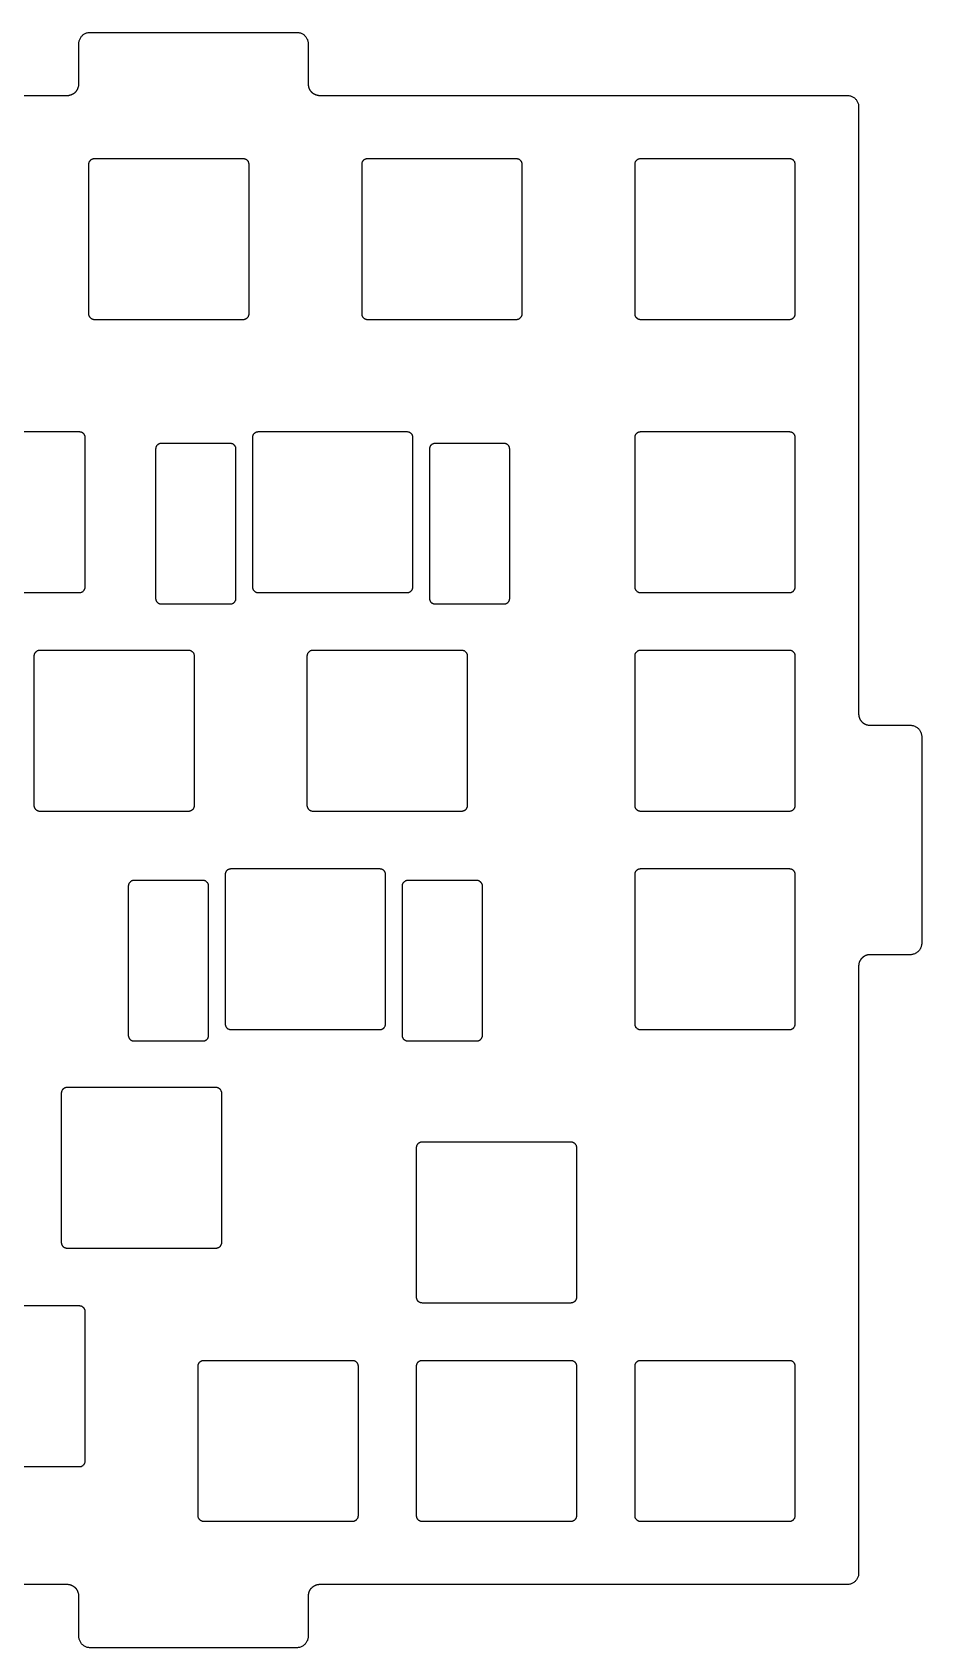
# Model space of a CAD drawing. Header units: millimetres. Extents: x -6 to 321, y -6 to 135.
# Drawn here: x 243.5 to 321.1, y -5.5 to 135.3 of the extents above; entities that cross this region are included whole.
import ezdxf

# ---------------------------------------------------------------- set-up
doc = ezdxf.new("R2010")
doc.units = ezdxf.units.MM
doc.layers.add('CUTOUTS', color=1, linetype='Continuous')
doc.layers.add('OUTLINE', color=7, linetype='Continuous')

msp = doc.modelspace()

# ---------------------------------------------------------------- linework, layer by layer
at = {"layer": 'CUTOUTS'}
for points in [[(248.78, 110.32), (248.81, 110.31), (248.85, 110.3), (248.88, 110.3), (248.91, 110.3), (261.91, 110.3), (261.95, 110.3), (261.98, 110.3), (262.01, 110.31), (262.04, 110.32), (262.07, 110.33), (262.1, 110.34), (262.13, 110.35), (262.16, 110.37), (262.19, 110.38), (262.22, 110.4), (262.24, 110.42), (262.27, 110.45), (262.29, 110.47), (262.31, 110.5), (262.33, 110.52), (262.35, 110.55), (262.36, 110.58), (262.37, 110.61), (262.39, 110.64), (262.4, 110.67), (262.4, 110.7), (262.41, 110.73), (262.41, 110.77), (262.41, 110.8), (262.41, 123.8), (262.41, 123.83), (262.41, 123.87), (262.4, 123.9), (262.4, 123.93), (262.39, 123.96), (262.37, 123.99), (262.36, 124.02), (262.35, 124.05), (262.33, 124.08), (262.31, 124.1), (262.29, 124.13), (262.27, 124.15), (262.24, 124.18), (262.22, 124.2), (262.19, 124.22), (262.16, 124.23), (262.13, 124.25), (262.1, 124.26), (262.07, 124.27), (262.04, 124.28), (262.01, 124.29), (261.98, 124.3), (261.95, 124.3), (261.91, 124.3), (248.91, 124.3), (248.88, 124.3), (248.85, 124.3), (248.81, 124.29), (248.78, 124.28), (248.75, 124.27), (248.72, 124.26), (248.69, 124.25), (248.66, 124.23), (248.63, 124.22), (248.61, 124.2), (248.58, 124.18), (248.56, 124.15), (248.54, 124.13), (248.52, 124.1), (248.5, 124.08), (248.48, 124.05), (248.46, 124.02), (248.45, 123.99), (248.44, 123.96), (248.43, 123.93), (248.42, 123.9), (248.42, 123.87), (248.41, 123.83), (248.41, 123.8), (248.41, 110.8), (248.41, 110.77), (248.42, 110.73), (248.42, 110.7), (248.43, 110.67), (248.44, 110.64), (248.45, 110.61), (248.46, 110.58), (248.48, 110.55), (248.5, 110.52), (248.52, 110.5), (248.54, 110.47), (248.56, 110.45), (248.58, 110.42), (248.61, 110.4), (248.63, 110.38), (248.66, 110.37), (248.69, 110.35), (248.72, 110.34), (248.75, 110.33)], [(272.56, 110.33), (272.6, 110.32), (272.63, 110.31), (272.66, 110.3), (272.69, 110.3), (272.73, 110.3), (285.73, 110.3), (285.76, 110.3), (285.79, 110.3), (285.82, 110.31), (285.85, 110.32), (285.89, 110.33), (285.92, 110.34), (285.95, 110.35), (285.98, 110.37), (286, 110.38), (286.03, 110.4), (286.05, 110.42), (286.08, 110.45), (286.1, 110.47), (286.12, 110.5), (286.14, 110.52), (286.16, 110.55), (286.17, 110.58), (286.19, 110.61), (286.2, 110.64), (286.21, 110.67), (286.22, 110.7), (286.22, 110.73), (286.22, 110.77), (286.23, 110.8), (286.23, 123.8), (286.22, 123.83), (286.22, 123.87), (286.22, 123.9), (286.21, 123.93), (286.2, 123.96), (286.19, 123.99), (286.17, 124.02), (286.16, 124.05), (286.14, 124.08), (286.12, 124.1), (286.1, 124.13), (286.08, 124.15), (286.05, 124.18), (286.03, 124.2), (286, 124.22), (285.98, 124.23), (285.95, 124.25), (285.92, 124.26), (285.89, 124.27), (285.85, 124.28), (285.82, 124.29), (285.79, 124.3), (285.76, 124.3), (285.73, 124.3), (272.73, 124.3), (272.69, 124.3), (272.66, 124.3), (272.63, 124.29), (272.6, 124.28), (272.56, 124.27), (272.53, 124.26), (272.5, 124.25), (272.48, 124.23), (272.45, 124.22), (272.42, 124.2), (272.4, 124.18), (272.37, 124.15), (272.35, 124.13), (272.33, 124.1), (272.31, 124.08), (272.29, 124.05), (272.28, 124.02), (272.26, 123.99), (272.25, 123.96), (272.24, 123.93), (272.23, 123.9), (272.23, 123.87), (272.23, 123.83), (272.23, 123.8), (272.23, 110.8), (272.23, 110.77), (272.23, 110.73), (272.23, 110.7), (272.24, 110.67), (272.25, 110.64), (272.26, 110.61), (272.28, 110.58), (272.29, 110.55), (272.31, 110.52), (272.33, 110.5), (272.35, 110.47), (272.37, 110.45), (272.4, 110.42), (272.42, 110.4), (272.45, 110.38), (272.48, 110.37), (272.5, 110.35), (272.53, 110.34)], [(296.38, 110.33), (296.41, 110.32), (296.44, 110.31), (296.47, 110.3), (296.5, 110.3), (296.54, 110.3), (309.54, 110.3), (309.57, 110.3), (309.6, 110.3), (309.64, 110.31), (309.67, 110.32), (309.7, 110.33), (309.73, 110.34), (309.76, 110.35), (309.79, 110.37), (309.82, 110.38), (309.84, 110.4), (309.87, 110.42), (309.89, 110.45), (309.91, 110.47), (309.93, 110.5), (309.95, 110.52), (309.97, 110.55), (309.99, 110.58), (310, 110.61), (310.01, 110.64), (310.02, 110.67), (310.03, 110.7), (310.03, 110.73), (310.04, 110.77), (310.04, 110.8), (310.04, 123.8), (310.04, 123.83), (310.03, 123.87), (310.03, 123.9), (310.02, 123.93), (310.01, 123.96), (310, 123.99), (309.99, 124.02), (309.97, 124.05), (309.95, 124.08), (309.93, 124.1), (309.91, 124.13), (309.89, 124.15), (309.87, 124.18), (309.84, 124.2), (309.82, 124.22), (309.79, 124.23), (309.76, 124.25), (309.73, 124.26), (309.7, 124.27), (309.67, 124.28), (309.64, 124.29), (309.6, 124.3), (309.57, 124.3), (309.54, 124.3), (296.54, 124.3), (296.5, 124.3), (296.47, 124.3), (296.44, 124.29), (296.41, 124.28), (296.38, 124.27), (296.35, 124.26), (296.32, 124.25), (296.29, 124.23), (296.26, 124.22), (296.23, 124.2), (296.21, 124.18), (296.18, 124.15), (296.16, 124.13), (296.14, 124.1), (296.12, 124.08), (296.1, 124.05), (296.09, 124.02), (296.08, 123.99), (296.06, 123.96), (296.05, 123.93), (296.05, 123.9), (296.04, 123.87), (296.04, 123.83), (296.04, 123.8), (296.04, 110.8), (296.04, 110.77), (296.04, 110.73), (296.05, 110.7), (296.05, 110.67), (296.06, 110.64), (296.08, 110.61), (296.09, 110.58), (296.1, 110.55), (296.12, 110.52), (296.14, 110.5), (296.16, 110.47), (296.18, 110.45), (296.21, 110.42), (296.23, 110.4), (296.26, 110.38), (296.29, 110.37), (296.32, 110.35), (296.35, 110.34)], [(263.04, 86.51), (263.07, 86.5), (263.1, 86.5), (263.13, 86.49), (263.17, 86.49), (263.2, 86.49), (276.2, 86.49), (276.23, 86.49), (276.27, 86.49), (276.3, 86.5), (276.33, 86.5), (276.36, 86.51), (276.39, 86.53), (276.42, 86.54), (276.45, 86.55), (276.48, 86.57), (276.5, 86.59), (276.53, 86.61), (276.55, 86.63), (276.58, 86.66), (276.6, 86.68), (276.62, 86.71), (276.63, 86.74), (276.65, 86.77), (276.66, 86.8), (276.67, 86.83), (276.68, 86.86), (276.69, 86.89), (276.7, 86.92), (276.7, 86.95), (276.7, 86.99), (276.7, 99.99), (276.7, 100.02), (276.7, 100.05), (276.69, 100.09), (276.68, 100.12), (276.67, 100.15), (276.66, 100.18), (276.65, 100.21), (276.63, 100.24), (276.62, 100.27), (276.6, 100.29), (276.58, 100.32), (276.55, 100.34), (276.53, 100.36), (276.5, 100.38), (276.48, 100.4), (276.45, 100.42), (276.42, 100.44), (276.39, 100.45), (276.36, 100.46), (276.33, 100.47), (276.3, 100.48), (276.27, 100.48), (276.23, 100.49), (276.2, 100.49), (263.2, 100.49), (263.17, 100.49), (263.13, 100.48), (263.1, 100.48), (263.07, 100.47), (263.04, 100.46), (263.01, 100.45), (262.98, 100.44), (262.95, 100.42), (262.92, 100.4), (262.9, 100.38), (262.87, 100.36), (262.85, 100.34), (262.82, 100.32), (262.8, 100.29), (262.78, 100.27), (262.77, 100.24), (262.75, 100.21), (262.74, 100.18), (262.73, 100.15), (262.72, 100.12), (262.71, 100.09), (262.7, 100.05), (262.7, 100.02), (262.7, 99.99), (262.7, 86.99), (262.7, 86.95), (262.7, 86.92), (262.71, 86.89), (262.72, 86.86), (262.73, 86.83), (262.74, 86.8), (262.75, 86.77), (262.77, 86.74), (262.78, 86.71), (262.8, 86.68), (262.82, 86.66), (262.85, 86.63), (262.87, 86.61), (262.9, 86.59), (262.92, 86.57), (262.95, 86.55), (262.98, 86.54), (263.01, 86.53)], [(296.41, 86.5), (296.44, 86.5), (296.47, 86.49), (296.5, 86.49), (296.54, 86.49), (309.54, 86.49), (309.57, 86.49), (309.6, 86.49), (309.64, 86.5), (309.67, 86.5), (309.7, 86.51), (309.73, 86.53), (309.76, 86.54), (309.79, 86.55), (309.82, 86.57), (309.84, 86.59), (309.87, 86.61), (309.89, 86.63), (309.91, 86.66), (309.93, 86.68), (309.95, 86.71), (309.97, 86.74), (309.99, 86.77), (310, 86.8), (310.01, 86.83), (310.02, 86.86), (310.03, 86.89), (310.03, 86.92), (310.04, 86.95), (310.04, 86.99), (310.04, 99.99), (310.04, 100.02), (310.03, 100.05), (310.03, 100.09), (310.02, 100.12), (310.01, 100.15), (310, 100.18), (309.99, 100.21), (309.97, 100.24), (309.95, 100.27), (309.93, 100.29), (309.91, 100.32), (309.89, 100.34), (309.87, 100.36), (309.84, 100.38), (309.82, 100.4), (309.79, 100.42), (309.76, 100.44), (309.73, 100.45), (309.7, 100.46), (309.67, 100.47), (309.64, 100.48), (309.6, 100.48), (309.57, 100.49), (309.54, 100.49), (296.54, 100.49), (296.5, 100.49), (296.47, 100.48), (296.44, 100.48), (296.41, 100.47), (296.38, 100.46), (296.35, 100.45), (296.32, 100.44), (296.29, 100.42), (296.26, 100.4), (296.23, 100.38), (296.21, 100.36), (296.18, 100.34), (296.16, 100.32), (296.14, 100.29), (296.12, 100.27), (296.1, 100.24), (296.09, 100.21), (296.08, 100.18), (296.06, 100.15), (296.05, 100.12), (296.05, 100.09), (296.04, 100.05), (296.04, 100.02), (296.04, 99.99), (296.04, 86.99), (296.04, 86.95), (296.04, 86.92), (296.05, 86.89), (296.05, 86.86), (296.06, 86.83), (296.08, 86.8), (296.09, 86.77), (296.1, 86.74), (296.12, 86.71), (296.14, 86.68), (296.16, 86.66), (296.18, 86.63), (296.21, 86.61), (296.23, 86.59), (296.26, 86.57), (296.29, 86.55), (296.32, 86.54), (296.35, 86.53), (296.38, 86.51)], [(254.6, 85.51), (254.63, 85.5), (254.66, 85.5), (254.7, 85.49), (254.73, 85.49), (254.76, 85.49), (260.76, 85.49), (260.79, 85.49), (260.83, 85.49), (260.86, 85.5), (260.89, 85.5), (260.92, 85.51), (260.95, 85.53), (260.98, 85.54), (261.01, 85.55), (261.04, 85.57), (261.07, 85.59), (261.09, 85.61), (261.12, 85.63), (261.14, 85.66), (261.16, 85.68), (261.18, 85.71), (261.2, 85.74), (261.21, 85.77), (261.22, 85.8), (261.24, 85.83), (261.24, 85.86), (261.25, 85.89), (261.26, 85.92), (261.26, 85.95), (261.26, 85.99), (261.26, 98.99), (261.26, 99.02), (261.26, 99.05), (261.25, 99.09), (261.24, 99.12), (261.24, 99.15), (261.22, 99.18), (261.21, 99.21), (261.2, 99.24), (261.18, 99.27), (261.16, 99.29), (261.14, 99.32), (261.12, 99.34), (261.09, 99.36), (261.07, 99.38), (261.04, 99.4), (261.01, 99.42), (260.98, 99.44), (260.95, 99.45), (260.92, 99.46), (260.89, 99.47), (260.86, 99.48), (260.83, 99.48), (260.79, 99.49), (260.76, 99.49), (254.76, 99.49), (254.73, 99.49), (254.7, 99.48), (254.66, 99.48), (254.63, 99.47), (254.6, 99.46), (254.57, 99.45), (254.54, 99.44), (254.51, 99.42), (254.48, 99.4), (254.46, 99.38), (254.43, 99.36), (254.41, 99.34), (254.39, 99.32), (254.37, 99.29), (254.35, 99.27), (254.33, 99.24), (254.31, 99.21), (254.3, 99.18), (254.29, 99.15), (254.28, 99.12), (254.27, 99.09), (254.27, 99.05), (254.26, 99.02), (254.26, 98.99), (254.26, 85.99), (254.26, 85.95), (254.27, 85.92), (254.27, 85.89), (254.28, 85.86), (254.29, 85.83), (254.3, 85.8), (254.31, 85.77), (254.33, 85.74), (254.35, 85.71), (254.37, 85.68), (254.39, 85.66), (254.41, 85.63), (254.43, 85.61), (254.46, 85.59), (254.48, 85.57), (254.51, 85.55), (254.54, 85.54), (254.57, 85.53)], [(278.48, 85.51), (278.51, 85.5), (278.54, 85.5), (278.57, 85.49), (278.61, 85.49), (278.64, 85.49), (284.64, 85.49), (284.67, 85.49), (284.7, 85.49), (284.74, 85.5), (284.77, 85.5), (284.8, 85.51), (284.83, 85.53), (284.86, 85.54), (284.89, 85.55), (284.92, 85.57), (284.94, 85.59), (284.97, 85.61), (284.99, 85.63), (285.01, 85.66), (285.03, 85.68), (285.05, 85.71), (285.07, 85.74), (285.09, 85.77), (285.1, 85.8), (285.11, 85.83), (285.12, 85.86), (285.13, 85.89), (285.13, 85.92), (285.14, 85.95), (285.14, 85.99), (285.14, 98.99), (285.14, 99.02), (285.13, 99.05), (285.13, 99.09), (285.12, 99.12), (285.11, 99.15), (285.1, 99.18), (285.09, 99.21), (285.07, 99.24), (285.05, 99.27), (285.03, 99.29), (285.01, 99.32), (284.99, 99.34), (284.97, 99.36), (284.94, 99.38), (284.92, 99.4), (284.89, 99.42), (284.86, 99.44), (284.83, 99.45), (284.8, 99.46), (284.77, 99.47), (284.74, 99.48), (284.7, 99.48), (284.67, 99.49), (284.64, 99.49), (278.64, 99.49), (278.61, 99.49), (278.57, 99.48), (278.54, 99.48), (278.51, 99.47), (278.48, 99.46), (278.45, 99.45), (278.42, 99.44), (278.39, 99.42), (278.36, 99.4), (278.33, 99.38), (278.31, 99.36), (278.28, 99.34), (278.26, 99.32), (278.24, 99.29), (278.22, 99.27), (278.2, 99.24), (278.19, 99.21), (278.18, 99.18), (278.16, 99.15), (278.16, 99.12), (278.15, 99.09), (278.14, 99.05), (278.14, 99.02), (278.14, 98.99), (278.14, 85.99), (278.14, 85.95), (278.14, 85.92), (278.15, 85.89), (278.16, 85.86), (278.16, 85.83), (278.18, 85.8), (278.19, 85.77), (278.2, 85.74), (278.22, 85.71), (278.24, 85.68), (278.26, 85.66), (278.28, 85.63), (278.31, 85.61), (278.33, 85.59), (278.36, 85.57), (278.39, 85.55), (278.42, 85.54), (278.45, 85.53)], [(243.99, 67.46), (244.02, 67.45), (244.05, 67.45), (244.08, 67.44), (244.12, 67.44), (244.15, 67.44), (257.15, 67.44), (257.18, 67.44), (257.22, 67.44), (257.25, 67.45), (257.28, 67.45), (257.31, 67.46), (257.34, 67.48), (257.37, 67.49), (257.4, 67.5), (257.43, 67.52), (257.45, 67.54), (257.48, 67.56), (257.5, 67.58), (257.53, 67.61), (257.55, 67.63), (257.57, 67.66), (257.58, 67.69), (257.6, 67.72), (257.61, 67.75), (257.62, 67.78), (257.63, 67.81), (257.64, 67.84), (257.65, 67.87), (257.65, 67.9), (257.65, 67.94), (257.65, 80.94), (257.65, 80.97), (257.65, 81), (257.64, 81.04), (257.63, 81.07), (257.62, 81.1), (257.61, 81.13), (257.6, 81.16), (257.58, 81.19), (257.57, 81.22), (257.55, 81.24), (257.53, 81.27), (257.5, 81.29), (257.48, 81.31), (257.45, 81.33), (257.43, 81.35), (257.4, 81.37), (257.37, 81.39), (257.34, 81.4), (257.31, 81.41), (257.28, 81.42), (257.25, 81.43), (257.22, 81.43), (257.18, 81.44), (257.15, 81.44), (244.15, 81.44), (244.12, 81.44), (244.08, 81.43), (244.05, 81.43), (244.02, 81.42), (243.99, 81.41), (243.96, 81.4), (243.93, 81.39), (243.9, 81.37), (243.87, 81.35), (243.85, 81.33), (243.82, 81.31), (243.8, 81.29), (243.77, 81.27), (243.75, 81.24), (243.73, 81.22), (243.72, 81.19), (243.7, 81.16), (243.69, 81.13), (243.68, 81.1), (243.67, 81.07), (243.66, 81.04), (243.65, 81), (243.65, 80.97), (243.65, 80.94), (243.65, 67.94), (243.65, 67.9), (243.65, 67.87), (243.66, 67.84), (243.67, 67.81), (243.68, 67.78), (243.69, 67.75), (243.7, 67.72), (243.72, 67.69), (243.73, 67.66), (243.75, 67.63), (243.77, 67.61), (243.8, 67.58), (243.82, 67.56), (243.85, 67.54), (243.87, 67.52), (243.9, 67.5), (243.93, 67.49), (243.96, 67.48)], [(267.8, 67.46), (267.83, 67.45), (267.86, 67.45), (267.9, 67.44), (267.93, 67.44), (267.96, 67.44), (280.96, 67.44), (281, 67.44), (281.03, 67.44), (281.06, 67.45), (281.09, 67.45), (281.12, 67.46), (281.15, 67.48), (281.18, 67.49), (281.21, 67.5), (281.24, 67.52), (281.27, 67.54), (281.29, 67.56), (281.32, 67.58), (281.34, 67.61), (281.36, 67.63), (281.38, 67.66), (281.4, 67.69), (281.41, 67.72), (281.42, 67.75), (281.44, 67.78), (281.45, 67.81), (281.45, 67.84), (281.46, 67.87), (281.46, 67.9), (281.46, 67.94), (281.46, 80.94), (281.46, 80.97), (281.46, 81), (281.45, 81.04), (281.45, 81.07), (281.44, 81.1), (281.42, 81.13), (281.41, 81.16), (281.4, 81.19), (281.38, 81.22), (281.36, 81.24), (281.34, 81.27), (281.32, 81.29), (281.29, 81.31), (281.27, 81.33), (281.24, 81.35), (281.21, 81.37), (281.18, 81.39), (281.15, 81.4), (281.12, 81.41), (281.09, 81.42), (281.06, 81.43), (281.03, 81.43), (281, 81.44), (280.96, 81.44), (267.96, 81.44), (267.93, 81.44), (267.9, 81.43), (267.86, 81.43), (267.83, 81.42), (267.8, 81.41), (267.77, 81.4), (267.74, 81.39), (267.71, 81.37), (267.68, 81.35), (267.66, 81.33), (267.63, 81.31), (267.61, 81.29), (267.59, 81.27), (267.57, 81.24), (267.55, 81.22), (267.53, 81.19), (267.51, 81.16), (267.5, 81.13), (267.49, 81.1), (267.48, 81.07), (267.47, 81.04), (267.47, 81), (267.46, 80.97), (267.46, 80.94), (267.46, 67.94), (267.46, 67.9), (267.47, 67.87), (267.47, 67.84), (267.48, 67.81), (267.49, 67.78), (267.5, 67.75), (267.51, 67.72), (267.53, 67.69), (267.55, 67.66), (267.57, 67.63), (267.59, 67.61), (267.61, 67.58), (267.63, 67.56), (267.66, 67.54), (267.68, 67.52), (267.71, 67.5), (267.74, 67.49), (267.77, 67.48)], [(296.41, 67.45), (296.44, 67.45), (296.47, 67.44), (296.5, 67.44), (296.54, 67.44), (309.54, 67.44), (309.57, 67.44), (309.6, 67.44), (309.64, 67.45), (309.67, 67.45), (309.7, 67.46), (309.73, 67.48), (309.76, 67.49), (309.79, 67.5), (309.82, 67.52), (309.84, 67.54), (309.87, 67.56), (309.89, 67.58), (309.91, 67.61), (309.93, 67.63), (309.95, 67.66), (309.97, 67.69), (309.99, 67.72), (310, 67.75), (310.01, 67.78), (310.02, 67.81), (310.03, 67.84), (310.03, 67.87), (310.04, 67.9), (310.04, 67.94), (310.04, 80.94), (310.04, 80.97), (310.03, 81), (310.03, 81.04), (310.02, 81.07), (310.01, 81.1), (310, 81.13), (309.99, 81.16), (309.97, 81.19), (309.95, 81.22), (309.93, 81.24), (309.91, 81.27), (309.89, 81.29), (309.87, 81.31), (309.84, 81.33), (309.82, 81.35), (309.79, 81.37), (309.76, 81.39), (309.73, 81.4), (309.7, 81.41), (309.67, 81.42), (309.64, 81.43), (309.6, 81.43), (309.57, 81.44), (309.54, 81.44), (296.54, 81.44), (296.5, 81.44), (296.47, 81.43), (296.44, 81.43), (296.41, 81.42), (296.38, 81.41), (296.35, 81.4), (296.32, 81.39), (296.29, 81.37), (296.26, 81.35), (296.23, 81.33), (296.21, 81.31), (296.18, 81.29), (296.16, 81.27), (296.14, 81.24), (296.12, 81.22), (296.1, 81.19), (296.09, 81.16), (296.08, 81.13), (296.06, 81.1), (296.05, 81.07), (296.05, 81.04), (296.04, 81), (296.04, 80.97), (296.04, 80.94), (296.04, 67.94), (296.04, 67.9), (296.04, 67.87), (296.05, 67.84), (296.05, 67.81), (296.06, 67.78), (296.08, 67.75), (296.09, 67.72), (296.1, 67.69), (296.12, 67.66), (296.14, 67.63), (296.16, 67.61), (296.18, 67.58), (296.21, 67.56), (296.23, 67.54), (296.26, 67.52), (296.29, 67.5), (296.32, 67.49), (296.35, 67.48), (296.38, 67.46)], [(260.69, 48.4), (260.72, 48.4), (260.75, 48.39), (260.79, 48.39), (260.82, 48.39), (273.82, 48.39), (273.85, 48.39), (273.88, 48.39), (273.92, 48.4), (273.95, 48.4), (273.98, 48.41), (274.01, 48.43), (274.04, 48.44), (274.07, 48.45), (274.1, 48.47), (274.12, 48.49), (274.15, 48.51), (274.17, 48.53), (274.19, 48.56), (274.22, 48.58), (274.23, 48.61), (274.25, 48.64), (274.27, 48.67), (274.28, 48.7), (274.29, 48.73), (274.3, 48.76), (274.31, 48.79), (274.31, 48.82), (274.32, 48.85), (274.32, 48.89), (274.32, 61.89), (274.32, 61.92), (274.31, 61.95), (274.31, 61.99), (274.3, 62.02), (274.29, 62.05), (274.28, 62.08), (274.27, 62.11), (274.25, 62.14), (274.23, 62.17), (274.22, 62.19), (274.19, 62.22), (274.17, 62.24), (274.15, 62.26), (274.12, 62.28), (274.1, 62.3), (274.07, 62.32), (274.04, 62.34), (274.01, 62.35), (273.98, 62.36), (273.95, 62.37), (273.92, 62.38), (273.88, 62.38), (273.85, 62.39), (273.82, 62.39), (260.82, 62.39), (260.79, 62.39), (260.75, 62.38), (260.72, 62.38), (260.69, 62.37), (260.66, 62.36), (260.63, 62.35), (260.6, 62.34), (260.57, 62.32), (260.54, 62.3), (260.51, 62.28), (260.49, 62.26), (260.47, 62.24), (260.44, 62.22), (260.42, 62.19), (260.4, 62.17), (260.39, 62.14), (260.37, 62.11), (260.36, 62.08), (260.35, 62.05), (260.34, 62.02), (260.33, 61.99), (260.32, 61.95), (260.32, 61.92), (260.32, 61.89), (260.32, 48.89), (260.32, 48.85), (260.32, 48.82), (260.33, 48.79), (260.34, 48.76), (260.35, 48.73), (260.36, 48.7), (260.37, 48.67), (260.39, 48.64), (260.4, 48.61), (260.42, 48.58), (260.44, 48.56), (260.47, 48.53), (260.49, 48.51), (260.51, 48.49), (260.54, 48.47), (260.57, 48.45), (260.6, 48.44), (260.63, 48.43), (260.66, 48.41)], [(296.38, 48.41), (296.41, 48.4), (296.44, 48.4), (296.47, 48.39), (296.5, 48.39), (296.54, 48.39), (309.54, 48.39), (309.57, 48.39), (309.6, 48.39), (309.64, 48.4), (309.67, 48.4), (309.7, 48.41), (309.73, 48.43), (309.76, 48.44), (309.79, 48.45), (309.82, 48.47), (309.84, 48.49), (309.87, 48.51), (309.89, 48.53), (309.91, 48.56), (309.93, 48.58), (309.95, 48.61), (309.97, 48.64), (309.99, 48.67), (310, 48.7), (310.01, 48.73), (310.02, 48.76), (310.03, 48.79), (310.03, 48.82), (310.04, 48.85), (310.04, 48.89), (310.04, 61.89), (310.04, 61.92), (310.03, 61.95), (310.03, 61.99), (310.02, 62.02), (310.01, 62.05), (310, 62.08), (309.99, 62.11), (309.97, 62.14), (309.95, 62.17), (309.93, 62.19), (309.91, 62.22), (309.89, 62.24), (309.87, 62.26), (309.84, 62.28), (309.82, 62.3), (309.79, 62.32), (309.76, 62.34), (309.73, 62.35), (309.7, 62.36), (309.67, 62.37), (309.64, 62.38), (309.6, 62.38), (309.57, 62.39), (309.54, 62.39), (296.54, 62.39), (296.5, 62.39), (296.47, 62.38), (296.44, 62.38), (296.41, 62.37), (296.38, 62.36), (296.35, 62.35), (296.32, 62.34), (296.29, 62.32), (296.26, 62.3), (296.23, 62.28), (296.21, 62.26), (296.18, 62.24), (296.16, 62.22), (296.14, 62.19), (296.12, 62.17), (296.1, 62.14), (296.09, 62.11), (296.08, 62.08), (296.06, 62.05), (296.05, 62.02), (296.05, 61.99), (296.04, 61.95), (296.04, 61.92), (296.04, 61.89), (296.04, 48.89), (296.04, 48.85), (296.04, 48.82), (296.05, 48.79), (296.05, 48.76), (296.06, 48.73), (296.08, 48.7), (296.09, 48.67), (296.1, 48.64), (296.12, 48.61), (296.14, 48.58), (296.16, 48.56), (296.18, 48.53), (296.21, 48.51), (296.23, 48.49), (296.26, 48.47), (296.29, 48.45), (296.32, 48.44), (296.35, 48.43)], [(252.25, 47.4), (252.28, 47.4), (252.32, 47.39), (252.35, 47.39), (252.38, 47.39), (258.38, 47.39), (258.41, 47.39), (258.45, 47.39), (258.48, 47.4), (258.51, 47.4), (258.54, 47.41), (258.57, 47.43), (258.6, 47.44), (258.63, 47.45), (258.66, 47.47), (258.69, 47.49), (258.71, 47.51), (258.73, 47.53), (258.76, 47.56), (258.78, 47.58), (258.8, 47.61), (258.81, 47.64), (258.83, 47.67), (258.84, 47.7), (258.85, 47.73), (258.86, 47.76), (258.87, 47.79), (258.88, 47.82), (258.88, 47.85), (258.88, 47.89), (258.88, 60.89), (258.88, 60.92), (258.88, 60.95), (258.87, 60.99), (258.86, 61.02), (258.85, 61.05), (258.84, 61.08), (258.83, 61.11), (258.81, 61.14), (258.8, 61.17), (258.78, 61.19), (258.76, 61.22), (258.73, 61.24), (258.71, 61.26), (258.69, 61.28), (258.66, 61.3), (258.63, 61.32), (258.6, 61.34), (258.57, 61.35), (258.54, 61.36), (258.51, 61.37), (258.48, 61.38), (258.45, 61.38), (258.41, 61.39), (258.38, 61.39), (252.38, 61.39), (252.35, 61.39), (252.32, 61.38), (252.28, 61.38), (252.25, 61.37), (252.22, 61.36), (252.19, 61.35), (252.16, 61.34), (252.13, 61.32), (252.1, 61.3), (252.08, 61.28), (252.05, 61.26), (252.03, 61.24), (252, 61.22), (251.98, 61.19), (251.97, 61.17), (251.95, 61.14), (251.93, 61.11), (251.92, 61.08), (251.91, 61.05), (251.9, 61.02), (251.89, 60.99), (251.89, 60.95), (251.88, 60.92), (251.88, 60.89), (251.88, 47.89), (251.88, 47.85), (251.89, 47.82), (251.89, 47.79), (251.9, 47.76), (251.91, 47.73), (251.92, 47.7), (251.93, 47.67), (251.95, 47.64), (251.97, 47.61), (251.98, 47.58), (252, 47.56), (252.03, 47.53), (252.05, 47.51), (252.08, 47.49), (252.1, 47.47), (252.13, 47.45), (252.16, 47.44), (252.19, 47.43), (252.22, 47.41)], [(276.13, 47.4), (276.16, 47.4), (276.19, 47.39), (276.22, 47.39), (276.26, 47.39), (282.26, 47.39), (282.29, 47.39), (282.32, 47.39), (282.35, 47.4), (282.39, 47.4), (282.42, 47.41), (282.45, 47.43), (282.48, 47.44), (282.51, 47.45), (282.53, 47.47), (282.56, 47.49), (282.59, 47.51), (282.61, 47.53), (282.63, 47.56), (282.65, 47.58), (282.67, 47.61), (282.69, 47.64), (282.71, 47.67), (282.72, 47.7), (282.73, 47.73), (282.74, 47.76), (282.75, 47.79), (282.75, 47.82), (282.76, 47.85), (282.76, 47.89), (282.76, 60.89), (282.76, 60.92), (282.75, 60.95), (282.75, 60.99), (282.74, 61.02), (282.73, 61.05), (282.72, 61.08), (282.71, 61.11), (282.69, 61.14), (282.67, 61.17), (282.65, 61.19), (282.63, 61.22), (282.61, 61.24), (282.59, 61.26), (282.56, 61.28), (282.53, 61.3), (282.51, 61.32), (282.48, 61.34), (282.45, 61.35), (282.42, 61.36), (282.39, 61.37), (282.35, 61.38), (282.32, 61.38), (282.29, 61.39), (282.26, 61.39), (276.26, 61.39), (276.22, 61.39), (276.19, 61.38), (276.16, 61.38), (276.13, 61.37), (276.1, 61.36), (276.07, 61.35), (276.04, 61.34), (276.01, 61.32), (275.98, 61.3), (275.95, 61.28), (275.93, 61.26), (275.9, 61.24), (275.88, 61.22), (275.86, 61.19), (275.84, 61.17), (275.82, 61.14), (275.81, 61.11), (275.79, 61.08), (275.78, 61.05), (275.77, 61.02), (275.77, 60.99), (275.76, 60.95), (275.76, 60.92), (275.76, 60.89), (275.76, 47.89), (275.76, 47.85), (275.76, 47.82), (275.77, 47.79), (275.77, 47.76), (275.78, 47.73), (275.79, 47.7), (275.81, 47.67), (275.82, 47.64), (275.84, 47.61), (275.86, 47.58), (275.88, 47.56), (275.9, 47.53), (275.93, 47.51), (275.95, 47.49), (275.98, 47.47), (276.01, 47.45), (276.04, 47.44), (276.07, 47.43), (276.1, 47.41)], [(246.4, 29.35), (246.43, 29.35), (246.47, 29.34), (246.5, 29.34), (246.53, 29.34), (259.53, 29.34), (259.56, 29.34), (259.6, 29.34), (259.63, 29.35), (259.66, 29.35), (259.69, 29.36), (259.72, 29.38), (259.75, 29.39), (259.78, 29.4), (259.81, 29.42), (259.84, 29.44), (259.86, 29.46), (259.88, 29.48), (259.91, 29.51), (259.93, 29.53), (259.95, 29.56), (259.96, 29.59), (259.98, 29.62), (259.99, 29.65), (260, 29.68), (260.01, 29.71), (260.02, 29.74), (260.03, 29.77), (260.03, 29.8), (260.03, 29.84), (260.03, 42.84), (260.03, 42.87), (260.03, 42.9), (260.02, 42.94), (260.01, 42.97), (260, 43), (259.99, 43.03), (259.98, 43.06), (259.96, 43.09), (259.95, 43.12), (259.93, 43.14), (259.91, 43.17), (259.88, 43.19), (259.86, 43.21), (259.84, 43.23), (259.81, 43.25), (259.78, 43.27), (259.75, 43.29), (259.72, 43.3), (259.69, 43.31), (259.66, 43.32), (259.63, 43.33), (259.6, 43.33), (259.56, 43.34), (259.53, 43.34), (246.53, 43.34), (246.5, 43.34), (246.47, 43.33), (246.43, 43.33), (246.4, 43.32), (246.37, 43.31), (246.34, 43.3), (246.31, 43.29), (246.28, 43.27), (246.25, 43.25), (246.23, 43.23), (246.2, 43.21), (246.18, 43.19), (246.16, 43.17), (246.13, 43.14), (246.12, 43.12), (246.1, 43.09), (246.08, 43.06), (246.07, 43.03), (246.06, 43), (246.05, 42.97), (246.04, 42.94), (246.04, 42.9), (246.03, 42.87), (246.03, 42.84), (246.03, 29.84), (246.03, 29.8), (246.04, 29.77), (246.04, 29.74), (246.05, 29.71), (246.06, 29.68), (246.07, 29.65), (246.08, 29.62), (246.1, 29.59), (246.12, 29.56), (246.13, 29.53), (246.16, 29.51), (246.18, 29.48), (246.2, 29.46), (246.23, 29.44), (246.25, 29.42), (246.28, 29.4), (246.31, 29.39), (246.34, 29.38), (246.37, 29.36)], [(277.33, 24.6), (277.36, 24.59), (277.39, 24.58), (277.42, 24.58), (277.45, 24.58), (277.49, 24.57), (290.49, 24.57), (290.52, 24.58), (290.55, 24.58), (290.59, 24.58), (290.62, 24.59), (290.65, 24.6), (290.68, 24.61), (290.71, 24.63), (290.74, 24.64), (290.77, 24.66), (290.79, 24.68), (290.82, 24.7), (290.84, 24.72), (290.86, 24.75), (290.88, 24.77), (290.9, 24.8), (290.92, 24.82), (290.94, 24.85), (290.95, 24.88), (290.96, 24.91), (290.97, 24.95), (290.98, 24.98), (290.98, 25.01), (290.99, 25.04), (290.99, 25.07), (290.99, 38.07), (290.99, 38.11), (290.98, 38.14), (290.98, 38.17), (290.97, 38.2), (290.96, 38.24), (290.95, 38.27), (290.94, 38.3), (290.92, 38.32), (290.9, 38.35), (290.88, 38.38), (290.86, 38.4), (290.84, 38.43), (290.82, 38.45), (290.79, 38.47), (290.77, 38.49), (290.74, 38.51), (290.71, 38.52), (290.68, 38.54), (290.65, 38.55), (290.62, 38.56), (290.59, 38.57), (290.55, 38.57), (290.52, 38.57), (290.49, 38.57), (277.49, 38.57), (277.45, 38.57), (277.42, 38.57), (277.39, 38.57), (277.36, 38.56), (277.33, 38.55), (277.3, 38.54), (277.27, 38.52), (277.24, 38.51), (277.21, 38.49), (277.18, 38.47), (277.16, 38.45), (277.13, 38.43), (277.11, 38.4), (277.09, 38.38), (277.07, 38.35), (277.05, 38.32), (277.04, 38.3), (277.03, 38.27), (277.01, 38.24), (277, 38.2), (277, 38.17), (276.99, 38.14), (276.99, 38.11), (276.99, 38.07), (276.99, 25.07), (276.99, 25.04), (276.99, 25.01), (277, 24.98), (277, 24.95), (277.01, 24.91), (277.03, 24.88), (277.04, 24.85), (277.05, 24.82), (277.07, 24.8), (277.09, 24.77), (277.11, 24.75), (277.13, 24.72), (277.16, 24.7), (277.18, 24.68), (277.21, 24.66), (277.24, 24.64), (277.27, 24.63), (277.3, 24.61)], [(258.28, 5.55), (258.31, 5.54), (258.34, 5.53), (258.37, 5.53), (258.4, 5.53), (258.44, 5.52), (271.44, 5.52), (271.47, 5.53), (271.5, 5.53), (271.54, 5.53), (271.57, 5.54), (271.6, 5.55), (271.63, 5.56), (271.66, 5.58), (271.69, 5.59), (271.72, 5.61), (271.74, 5.63), (271.77, 5.65), (271.79, 5.67), (271.81, 5.7), (271.83, 5.72), (271.85, 5.75), (271.87, 5.77), (271.89, 5.8), (271.9, 5.83), (271.91, 5.86), (271.92, 5.9), (271.93, 5.93), (271.93, 5.96), (271.94, 5.99), (271.94, 6.02), (271.94, 19.02), (271.94, 19.06), (271.93, 19.09), (271.93, 19.12), (271.92, 19.15), (271.91, 19.19), (271.9, 19.22), (271.89, 19.25), (271.87, 19.27), (271.85, 19.3), (271.83, 19.33), (271.81, 19.35), (271.79, 19.38), (271.77, 19.4), (271.74, 19.42), (271.72, 19.44), (271.69, 19.46), (271.66, 19.47), (271.63, 19.49), (271.6, 19.5), (271.57, 19.51), (271.54, 19.52), (271.5, 19.52), (271.47, 19.52), (271.44, 19.52), (258.44, 19.52), (258.4, 19.52), (258.37, 19.52), (258.34, 19.52), (258.31, 19.51), (258.28, 19.5), (258.25, 19.49), (258.22, 19.47), (258.19, 19.46), (258.16, 19.44), (258.13, 19.42), (258.11, 19.4), (258.08, 19.38), (258.06, 19.35), (258.04, 19.33), (258.02, 19.3), (258, 19.27), (257.99, 19.25), (257.98, 19.22), (257.96, 19.19), (257.95, 19.15), (257.95, 19.12), (257.94, 19.09), (257.94, 19.06), (257.94, 19.02), (257.94, 6.02), (257.94, 5.99), (257.94, 5.96), (257.95, 5.93), (257.95, 5.9), (257.96, 5.86), (257.98, 5.83), (257.99, 5.8), (258, 5.77), (258.02, 5.75), (258.04, 5.72), (258.06, 5.7), (258.08, 5.67), (258.11, 5.65), (258.13, 5.63), (258.16, 5.61), (258.19, 5.59), (258.22, 5.58), (258.25, 5.56)], [(277.36, 5.54), (277.39, 5.53), (277.42, 5.53), (277.45, 5.53), (277.49, 5.52), (290.49, 5.52), (290.52, 5.53), (290.55, 5.53), (290.59, 5.53), (290.62, 5.54), (290.65, 5.55), (290.68, 5.56), (290.71, 5.58), (290.74, 5.59), (290.77, 5.61), (290.79, 5.63), (290.82, 5.65), (290.84, 5.67), (290.86, 5.7), (290.88, 5.72), (290.9, 5.75), (290.92, 5.77), (290.94, 5.8), (290.95, 5.83), (290.96, 5.86), (290.97, 5.9), (290.98, 5.93), (290.98, 5.96), (290.99, 5.99), (290.99, 6.02), (290.99, 19.02), (290.99, 19.06), (290.98, 19.09), (290.98, 19.12), (290.97, 19.15), (290.96, 19.19), (290.95, 19.22), (290.94, 19.25), (290.92, 19.27), (290.9, 19.3), (290.88, 19.33), (290.86, 19.35), (290.84, 19.38), (290.82, 19.4), (290.79, 19.42), (290.77, 19.44), (290.74, 19.46), (290.71, 19.47), (290.68, 19.49), (290.65, 19.5), (290.62, 19.51), (290.59, 19.52), (290.55, 19.52), (290.52, 19.52), (290.49, 19.52), (277.49, 19.52), (277.45, 19.52), (277.42, 19.52), (277.39, 19.52), (277.36, 19.51), (277.33, 19.5), (277.3, 19.49), (277.27, 19.47), (277.24, 19.46), (277.21, 19.44), (277.18, 19.42), (277.16, 19.4), (277.13, 19.38), (277.11, 19.35), (277.09, 19.33), (277.07, 19.3), (277.05, 19.27), (277.04, 19.25), (277.03, 19.22), (277.01, 19.19), (277, 19.15), (277, 19.12), (276.99, 19.09), (276.99, 19.06), (276.99, 19.02), (276.99, 6.02), (276.99, 5.99), (276.99, 5.96), (277, 5.93), (277, 5.9), (277.01, 5.86), (277.03, 5.83), (277.04, 5.8), (277.05, 5.77), (277.07, 5.75), (277.09, 5.72), (277.11, 5.7), (277.13, 5.67), (277.16, 5.65), (277.18, 5.63), (277.21, 5.61), (277.24, 5.59), (277.27, 5.58), (277.3, 5.56), (277.33, 5.55)], [(296.38, 5.55), (296.41, 5.54), (296.44, 5.53), (296.47, 5.53), (296.5, 5.53), (296.54, 5.52), (309.54, 5.52), (309.57, 5.53), (309.6, 5.53), (309.64, 5.53), (309.67, 5.54), (309.7, 5.55), (309.73, 5.56), (309.76, 5.58), (309.79, 5.59), (309.82, 5.61), (309.84, 5.63), (309.87, 5.65), (309.89, 5.67), (309.91, 5.7), (309.93, 5.72), (309.95, 5.75), (309.97, 5.77), (309.99, 5.8), (310, 5.83), (310.01, 5.86), (310.02, 5.9), (310.03, 5.93), (310.03, 5.96), (310.04, 5.99), (310.04, 6.02), (310.04, 19.02), (310.04, 19.06), (310.03, 19.09), (310.03, 19.12), (310.02, 19.15), (310.01, 19.19), (310, 19.22), (309.99, 19.25), (309.97, 19.27), (309.95, 19.3), (309.93, 19.33), (309.91, 19.35), (309.89, 19.38), (309.87, 19.4), (309.84, 19.42), (309.82, 19.44), (309.79, 19.46), (309.76, 19.47), (309.73, 19.49), (309.7, 19.5), (309.67, 19.51), (309.64, 19.52), (309.6, 19.52), (309.57, 19.52), (309.54, 19.52), (296.54, 19.52), (296.5, 19.52), (296.47, 19.52), (296.44, 19.52), (296.41, 19.51), (296.38, 19.5), (296.35, 19.49), (296.32, 19.47), (296.29, 19.46), (296.26, 19.44), (296.23, 19.42), (296.21, 19.4), (296.18, 19.38), (296.16, 19.35), (296.14, 19.33), (296.12, 19.3), (296.1, 19.27), (296.09, 19.25), (296.08, 19.22), (296.06, 19.19), (296.05, 19.15), (296.05, 19.12), (296.04, 19.09), (296.04, 19.06), (296.04, 19.02), (296.04, 6.02), (296.04, 5.99), (296.04, 5.96), (296.05, 5.93), (296.05, 5.9), (296.06, 5.86), (296.08, 5.83), (296.09, 5.8), (296.1, 5.77), (296.12, 5.75), (296.14, 5.72), (296.16, 5.7), (296.18, 5.67), (296.21, 5.65), (296.23, 5.63), (296.26, 5.61), (296.29, 5.59), (296.32, 5.58), (296.35, 5.56)]]:
    msp.add_lwpolyline(points, close=True, dxfattribs=at)
for points in [[(234.62, 86.49), (247.62, 86.49), (247.66, 86.49), (247.69, 86.49), (247.72, 86.5), (247.75, 86.5), (247.79, 86.51), (247.82, 86.53), (247.85, 86.54), (247.88, 86.55), (247.9, 86.57), (247.93, 86.59), (247.95, 86.61), (247.98, 86.63), (248, 86.66), (248.02, 86.68), (248.04, 86.71), (248.06, 86.74), (248.07, 86.77), (248.09, 86.8), (248.1, 86.83), (248.11, 86.86), (248.12, 86.89), (248.12, 86.92), (248.12, 86.95), (248.12, 86.99), (248.12, 99.99), (248.12, 100.02), (248.12, 100.05), (248.12, 100.09), (248.11, 100.12), (248.1, 100.15), (248.09, 100.18), (248.07, 100.21), (248.06, 100.24), (248.04, 100.27), (248.02, 100.29), (248, 100.32), (247.98, 100.34), (247.95, 100.36), (247.93, 100.38), (247.9, 100.4), (247.88, 100.42), (247.85, 100.44), (247.82, 100.45), (247.79, 100.46), (247.75, 100.47), (247.72, 100.48), (247.69, 100.48), (247.66, 100.49), (247.62, 100.49), (234.62, 100.49)], [(234.62, 10.29), (247.62, 10.29), (247.66, 10.29), (247.69, 10.29), (247.72, 10.3), (247.75, 10.3), (247.79, 10.31), (247.82, 10.33), (247.85, 10.34), (247.88, 10.35), (247.9, 10.37), (247.93, 10.39), (247.95, 10.41), (247.98, 10.43), (248, 10.46), (248.02, 10.48), (248.04, 10.51), (248.06, 10.54), (248.07, 10.57), (248.09, 10.6), (248.1, 10.63), (248.11, 10.66), (248.12, 10.69), (248.12, 10.72), (248.12, 10.75), (248.12, 10.79), (248.12, 23.79), (248.12, 23.82), (248.12, 23.85), (248.12, 23.89), (248.11, 23.92), (248.1, 23.95), (248.09, 23.98), (248.07, 24.01), (248.06, 24.04), (248.04, 24.07), (248.02, 24.09), (248, 24.12), (247.98, 24.14), (247.95, 24.16), (247.93, 24.18), (247.9, 24.2), (247.88, 24.22), (247.85, 24.24), (247.82, 24.25), (247.79, 24.26), (247.75, 24.27), (247.72, 24.28), (247.69, 24.28), (247.66, 24.29), (247.62, 24.29), (234.62, 24.29)]]:
    msp.add_lwpolyline(points, dxfattribs=at)
at = {"layer": 'OUTLINE'}
msp.add_lwpolyline([(168.79, 129.82), (246.55, 129.82), (246.57, 129.83), (246.61, 129.83), (246.64, 129.83), (246.68, 129.83), (246.71, 129.84), (246.74, 129.84), (246.77, 129.85), (246.81, 129.86), (246.84, 129.86), (246.87, 129.87), (246.9, 129.88), (246.93, 129.9), (246.96, 129.91), (246.99, 129.92), (247.02, 129.94), (247.05, 129.95), (247.08, 129.97), (247.1, 129.98), (247.13, 130), (247.16, 130.02), (247.18, 130.04), (247.21, 130.06), (247.23, 130.08), (247.26, 130.11), (247.28, 130.13), (247.3, 130.15), (247.32, 130.18), (247.35, 130.2), (247.37, 130.23), (247.38, 130.26), (247.4, 130.28), (247.42, 130.31), (247.44, 130.34), (247.45, 130.37), (247.47, 130.4), (247.48, 130.43), (247.49, 130.46), (247.5, 130.49), (247.51, 130.52), (247.52, 130.55), (247.53, 130.58), (247.54, 130.61), (247.55, 130.65), (247.55, 130.68), (247.56, 130.71), (247.56, 130.74), (247.56, 130.78), (247.56, 130.82), (247.56, 130.83), (247.56, 134.32), (247.56, 134.39), (247.57, 134.46), (247.58, 134.52), (247.6, 134.58), (247.62, 134.65), (247.64, 134.71), (247.67, 134.77), (247.7, 134.82), (247.73, 134.88), (247.77, 134.93), (247.81, 134.98), (247.86, 135.03), (247.9, 135.08), (247.95, 135.12), (248.01, 135.16), (248.06, 135.19), (248.12, 135.22), (248.18, 135.25), (248.24, 135.27), (248.3, 135.29), (248.37, 135.31), (248.43, 135.32), (248.5, 135.32), (248.56, 135.32), (266.56, 135.32), (266.63, 135.32), (266.69, 135.32), (266.76, 135.31), (266.82, 135.29), (266.88, 135.27), (266.95, 135.25), (267, 135.22), (267.06, 135.19), (267.12, 135.16), (267.17, 135.12), (267.22, 135.08), (267.27, 135.03), (267.31, 134.98), (267.36, 134.93), (267.39, 134.88), (267.43, 134.82), (267.46, 134.77), (267.49, 134.71), (267.51, 134.65), (267.53, 134.58), (267.54, 134.52), (267.55, 134.46), (267.56, 134.39), (267.56, 134.32), (267.56, 130.83), (267.56, 130.82), (267.56, 130.78), (267.57, 130.74), (267.57, 130.71), (267.57, 130.68), (267.58, 130.65), (267.59, 130.61), (267.59, 130.58), (267.6, 130.55), (267.61, 130.52), (267.62, 130.49), (267.63, 130.46), (267.65, 130.43), (267.66, 130.4), (267.67, 130.37), (267.69, 130.34), (267.71, 130.31), (267.72, 130.28), (267.74, 130.26), (267.76, 130.23), (267.78, 130.2), (267.8, 130.18), (267.82, 130.15), (267.84, 130.13), (267.87, 130.11), (267.89, 130.08), (267.92, 130.06), (267.94, 130.04), (267.97, 130.02), (267.99, 130), (268.02, 129.98), (268.05, 129.97), (268.08, 129.95), (268.11, 129.94), (268.14, 129.92), (268.16, 129.91), (268.2, 129.9), (268.23, 129.88), (268.26, 129.87), (268.29, 129.86), (268.32, 129.86), (268.35, 129.85), (268.38, 129.84), (268.42, 129.84), (268.45, 129.83), (268.48, 129.83), (268.51, 129.83), (268.55, 129.83), (268.57, 129.82), (314.55, 129.82), (314.58, 129.82), (314.59, 129.82), (314.66, 129.82), (314.72, 129.81), (314.79, 129.8), (314.85, 129.78), (314.91, 129.76), (314.97, 129.74), (315.03, 129.71), (315.09, 129.67), (315.14, 129.64), (315.2, 129.6), (315.25, 129.55), (315.29, 129.51), (315.34, 129.46), (315.37, 129.41), (315.41, 129.35), (315.44, 129.3), (315.47, 129.24), (315.5, 129.18), (315.52, 129.11), (315.54, 129.05), (315.55, 128.99), (315.56, 128.92), (315.56, 128.86), (315.56, 128.84), (315.56, 128.81), (315.56, 75.92), (315.56, 75.9), (315.56, 75.86), (315.57, 75.83), (315.57, 75.8), (315.57, 75.77), (315.58, 75.73), (315.59, 75.7), (315.59, 75.67), (315.6, 75.64), (315.61, 75.61), (315.62, 75.58), (315.63, 75.55), (315.65, 75.51), (315.66, 75.49), (315.67, 75.46), (315.69, 75.43), (315.71, 75.4), (315.72, 75.37), (315.74, 75.34), (315.76, 75.32), (315.78, 75.29), (315.8, 75.27), (315.82, 75.24), (315.84, 75.22), (315.87, 75.19), (315.89, 75.17), (315.92, 75.15), (315.94, 75.13), (315.97, 75.11), (315.99, 75.09), (316.02, 75.07), (316.05, 75.06), (316.08, 75.04), (316.11, 75.02), (316.14, 75.01), (316.16, 75), (316.2, 74.98), (316.23, 74.97), (316.26, 74.96), (316.29, 74.95), (316.32, 74.94), (316.35, 74.94), (316.38, 74.93), (316.42, 74.92), (316.45, 74.92), (316.48, 74.92), (316.51, 74.91), (316.55, 74.91), (316.57, 74.91), (320.06, 74.91), (320.13, 74.91), (320.19, 74.9), (320.26, 74.89), (320.32, 74.88), (320.38, 74.86), (320.45, 74.84), (320.5, 74.81), (320.56, 74.78), (320.62, 74.74), (320.67, 74.71), (320.72, 74.66), (320.77, 74.62), (320.81, 74.57), (320.86, 74.52), (320.89, 74.47), (320.93, 74.41), (320.96, 74.35), (320.99, 74.3), (321.01, 74.23), (321.03, 74.17), (321.04, 74.11), (321.05, 74.04), (321.06, 73.98), (321.06, 73.91), (321.06, 55.91), (321.06, 55.85), (321.05, 55.78), (321.04, 55.72), (321.03, 55.65), (321.01, 55.59), (320.99, 55.53), (320.96, 55.47), (320.93, 55.41), (320.89, 55.36), (320.86, 55.3), (320.81, 55.25), (320.77, 55.21), (320.72, 55.16), (320.67, 55.12), (320.62, 55.08), (320.56, 55.05), (320.5, 55.02), (320.45, 54.99), (320.38, 54.97), (320.32, 54.95), (320.26, 54.93), (320.19, 54.92), (320.13, 54.91), (320.06, 54.91), (316.57, 54.91), (316.55, 54.91), (316.51, 54.91), (316.48, 54.91), (316.45, 54.91), (316.42, 54.9), (316.38, 54.9), (316.35, 54.89), (316.32, 54.88), (316.29, 54.87), (316.26, 54.86), (316.23, 54.85), (316.2, 54.84), (316.16, 54.83), (316.14, 54.82), (316.11, 54.8), (316.08, 54.79), (316.05, 54.77), (316.02, 54.75), (315.99, 54.73), (315.97, 54.72), (315.94, 54.7), (315.92, 54.67), (315.89, 54.65), (315.87, 54.63), (315.84, 54.61), (315.82, 54.58), (315.8, 54.56), (315.78, 54.53), (315.76, 54.51), (315.74, 54.48), (315.72, 54.45), (315.71, 54.43), (315.69, 54.4), (315.67, 54.37), (315.66, 54.34), (315.65, 54.31), (315.63, 54.28), (315.62, 54.25), (315.61, 54.22), (315.6, 54.19), (315.59, 54.16), (315.59, 54.12), (315.58, 54.09), (315.57, 54.06), (315.57, 54.03), (315.57, 53.99), (315.56, 53.96), (315.56, 53.92), (315.56, 53.9), (315.56, 1.02), (315.56, 0.98), (315.56, 0.97), (315.56, 0.9), (315.55, 0.84), (315.54, 0.77), (315.52, 0.71), (315.5, 0.65), (315.47, 0.59), (315.44, 0.53), (315.41, 0.47), (315.37, 0.42), (315.33, 0.37), (315.29, 0.32), (315.25, 0.27), (315.2, 0.23), (315.14, 0.19), (315.09, 0.15), (315.03, 0.12), (314.97, 0.09), (314.91, 0.06), (314.85, 0.04), (314.79, 0.03), (314.72, 0.01), (314.66, 0.01), (314.59, 0), (314.58, 0), (314.55, 0), (268.57, 0), (268.55, 0), (268.51, 0), (268.48, 0), (268.45, -0.01), (268.42, -0.01), (268.38, -0.02), (268.35, -0.02), (268.32, -0.03), (268.29, -0.04), (268.26, -0.05), (268.23, -0.06), (268.2, -0.07), (268.16, -0.08), (268.14, -0.1), (268.11, -0.11), (268.08, -0.13), (268.05, -0.14), (268.02, -0.16), (267.99, -0.18), (267.97, -0.2), (267.94, -0.22), (267.92, -0.24), (267.89, -0.26), (267.87, -0.28), (267.84, -0.3), (267.82, -0.33), (267.8, -0.35), (267.78, -0.38), (267.76, -0.4), (267.74, -0.43), (267.72, -0.46), (267.71, -0.49), (267.69, -0.51), (267.67, -0.54), (267.66, -0.57), (267.65, -0.6), (267.63, -0.63), (267.62, -0.66), (267.61, -0.69), (267.6, -0.73), (267.59, -0.76), (267.59, -0.79), (267.58, -0.82), (267.57, -0.85), (267.57, -0.89), (267.57, -0.92), (267.56, -0.95), (267.56, -0.99), (267.56, -1.01), (267.56, -4.5), (267.56, -4.57), (267.55, -4.63), (267.54, -4.7), (267.53, -4.76), (267.51, -4.82), (267.49, -4.88), (267.46, -4.94), (267.43, -5), (267.39, -5.06), (267.36, -5.11), (267.31, -5.16), (267.27, -5.21), (267.22, -5.25), (267.17, -5.29), (267.12, -5.33), (267.06, -5.37), (267, -5.4), (266.95, -5.42), (266.88, -5.45), (266.82, -5.47), (266.76, -5.48), (266.69, -5.49), (266.63, -5.5), (266.56, -5.5), (248.56, -5.5), (248.5, -5.5), (248.43, -5.49), (248.37, -5.48), (248.3, -5.47), (248.24, -5.45), (248.18, -5.42), (248.12, -5.4), (248.06, -5.37), (248.01, -5.33), (247.95, -5.29), (247.9, -5.25), (247.86, -5.21), (247.81, -5.16), (247.77, -5.11), (247.73, -5.06), (247.7, -5), (247.67, -4.94), (247.64, -4.88), (247.62, -4.82), (247.6, -4.76), (247.58, -4.7), (247.57, -4.63), (247.56, -4.57), (247.56, -4.5), (247.56, -1.01), (247.56, -0.99), (247.56, -0.95), (247.56, -0.92), (247.56, -0.89), (247.55, -0.85), (247.55, -0.82), (247.54, -0.79), (247.53, -0.76), (247.52, -0.73), (247.51, -0.69), (247.5, -0.66), (247.49, -0.63), (247.48, -0.6), (247.47, -0.57), (247.45, -0.54), (247.44, -0.51), (247.42, -0.49), (247.4, -0.46), (247.38, -0.43), (247.37, -0.4), (247.35, -0.38), (247.32, -0.35), (247.3, -0.33), (247.28, -0.3), (247.26, -0.28), (247.23, -0.26), (247.21, -0.24), (247.18, -0.22), (247.16, -0.2), (247.13, -0.18), (247.1, -0.16), (247.08, -0.14), (247.05, -0.13), (247.02, -0.11), (246.99, -0.1), (246.96, -0.08), (246.93, -0.07), (246.9, -0.06), (246.87, -0.05), (246.84, -0.04), (246.81, -0.03), (246.77, -0.02), (246.74, -0.02), (246.71, -0.01), (246.68, -0.01), (246.64, 0), (246.61, 0), (246.57, 0), (246.55, 0), (168.79, 0)], dxfattribs=at)

doc.saveas('drawing.dxf')
